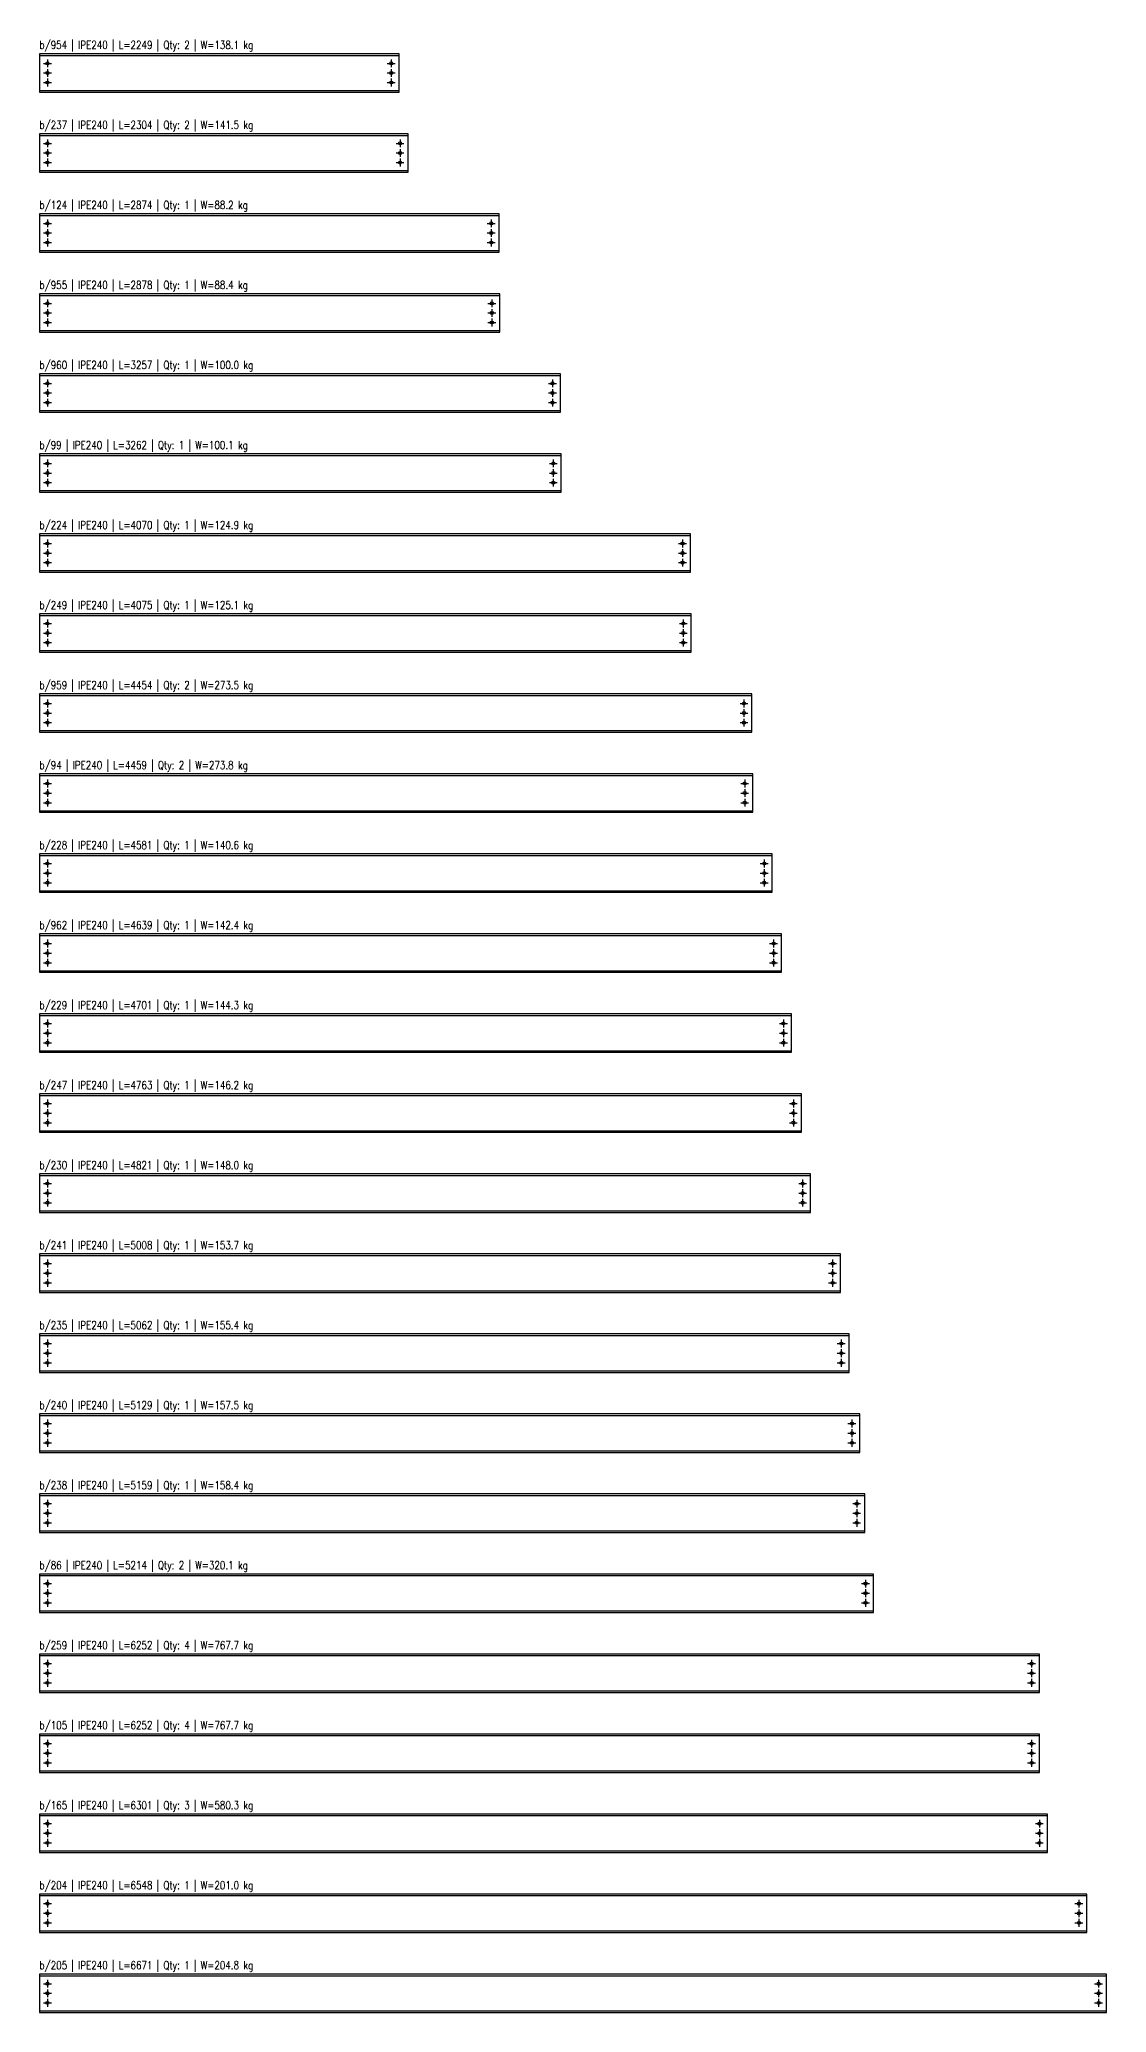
# Model space of a CAD drawing. Header units: millimetres. Extents: x 0 to 32981, y 32989 to 58006.
# Drawn here: x 26310 to 32981, y 32989 to 45318 of the extents above; entities that cross this region are included whole.
import ezdxf
from ezdxf.enums import TextEntityAlignment as Align

# ---------------------------------------------------------------- set-up
doc = ezdxf.new("R2010")
doc.units = ezdxf.units.MM
doc.header["$LTSCALE"] = 1000
for name, color, linetype in [('IPE240', 1, 'Continuous'), ('perforaciones', 3, 'Continuous'), ('TXT_GEN', 3, 'Continuous')]:
    doc.layers.add(name, color=color, linetype=linetype)
doc.styles.add('CNI_COTAS', font='romans.shx', dxfattribs={"width": 0.8})

# ---------------------------------------------------------------- blocks, each defined once
blk = doc.blocks.new('D19')
at = {"layer": 'perforaciones', "linetype": 'ByBlock'}
for p, q in [((-24.5, 0), (24.5, 0)), ((0, 24.5), (0, -24.5))]:
    blk.add_line(p, q, dxfattribs=at)
blk.add_circle((0, 0), 9.5, dxfattribs=at)

msp = doc.modelspace()

# ---------------------------------------------------------------- linework, layer by layer
at = {"layer": 'IPE240'}
for p, q in [((26310, 45219), (28559, 45219)), ((26310, 44999), (28559, 44999)), ((26310, 44719), (28614, 44719)), ((26310, 44499), (28614, 44499)), ((26310, 44219), (29184, 44219)), ((26310, 43999), (29184, 43999)), ((26310, 43719), (29188, 43719)), ((26310, 43499), (29188, 43499)), ((26310, 43219), (29567, 43219)), ((26310, 42999), (29567, 42999)), ((26310, 42719), (29572, 42719)), ((26310, 42499), (29572, 42499)), ((26310, 42219), (30380, 42219)), ((26310, 41999), (30380, 41999)), ((26310, 41719), (30385, 41719)), ((26310, 41499), (30385, 41499)), ((26310, 41219), (30764, 41219)), ((26310, 40999), (30764, 40999)), ((26310, 40719), (30769, 40719)), ((26310, 40499), (30769, 40499)), ((26310, 40219), (30891, 40219)), ((26310, 39999), (30891, 39999)), ((26310, 39719), (30949, 39719)), ((26310, 39499), (30949, 39499)), ((26310, 39219), (31011, 39219)), ((26310, 38999), (31011, 38999)), ((26310, 38719), (31073, 38719)), ((26310, 38499), (31073, 38499)), ((26310, 38219), (31131, 38219)), ((26310, 37999), (31131, 37999)), ((26310, 37719), (31318, 37719)), ((26310, 37499), (31318, 37499)), ((26310, 37219), (31372, 37219)), ((26310, 36999), (31372, 36999)), ((26310, 36719), (31439, 36719)), ((26310, 36499), (31439, 36499)), ((26310, 36219), (31469, 36219)), ((26310, 35999), (31469, 35999)), ((26310, 35719), (31524, 35719)), ((26310, 35499), (31524, 35499)), ((26310, 35219), (32562, 35219)), ((26310, 34999), (32562, 34999)), ((26310, 34719), (32562, 34719)), ((26310, 34499), (32562, 34499)), ((26310, 34219), (32611, 34219)), ((26310, 33999), (32611, 33999)), ((26310, 33719), (32858, 33719)), ((26310, 33499), (32858, 33499)), ((26310, 33219), (32981, 33219)), ((26310, 32999), (32981, 32999))]:
    msp.add_line(p, q, dxfattribs=at)
for points in [[(26310, 44989), (28559, 44989), (28559, 45229), (26310, 45229)], [(26310, 44489), (28614, 44489), (28614, 44729), (26310, 44729)], [(26310, 43989), (29184, 43989), (29184, 44229), (26310, 44229)], [(26310, 43489), (29188, 43489), (29188, 43729), (26310, 43729)], [(26310, 42989), (29567, 42989), (29567, 43229), (26310, 43229)], [(26310, 42489), (29572, 42489), (29572, 42729), (26310, 42729)], [(26310, 41989), (30380, 41989), (30380, 42229), (26310, 42229)], [(26310, 41489), (30385, 41489), (30385, 41729), (26310, 41729)], [(26310, 40989), (30764, 40989), (30764, 41229), (26310, 41229)], [(26310, 40489), (30769, 40489), (30769, 40729), (26310, 40729)], [(26310, 39989), (30891, 39989), (30891, 40229), (26310, 40229)], [(26310, 39489), (30949, 39489), (30949, 39729), (26310, 39729)], [(26310, 38989), (31011, 38989), (31011, 39229), (26310, 39229)], [(26310, 38489), (31073, 38489), (31073, 38729), (26310, 38729)], [(26310, 37989), (31131, 37989), (31131, 38229), (26310, 38229)], [(26310, 37489), (31318, 37489), (31318, 37729), (26310, 37729)], [(26310, 36989), (31372, 36989), (31372, 37229), (26310, 37229)], [(26310, 36489), (31439, 36489), (31439, 36729), (26310, 36729)], [(26310, 35989), (31469, 35989), (31469, 36229), (26310, 36229)], [(26310, 35489), (31524, 35489), (31524, 35729), (26310, 35729)], [(26310, 34989), (32562, 34989), (32562, 35229), (26310, 35229)], [(26310, 34489), (32562, 34489), (32562, 34729), (26310, 34729)], [(26310, 33989), (32611, 33989), (32611, 34229), (26310, 34229)], [(26310, 33489), (32858, 33489), (32858, 33729), (26310, 33729)], [(26310, 32989), (32981, 32989), (32981, 33229), (26310, 33229)]]:
    msp.add_lwpolyline(points, close=True, dxfattribs=at)

# ---------------------------------------------------------------- block references
for p in [(26360, 45169), (26360, 45109), (28509, 45169), (28509, 45109), (26360, 45049), (28509, 45049), (26360, 44669), (26360, 44609), (28564, 44669), (28564, 44609), (26360, 44549), (28564, 44549), (26360, 44169), (29134, 44169), (26360, 44109), (26360, 44049), (29134, 44109), (29134, 44049), (26360, 43669), (29138, 43669), (26360, 43609), (26360, 43549), (29138, 43609), (29138, 43549), (26360, 43169), (29517, 43169), (26360, 43109), (26360, 43049), (29517, 43109), (29517, 43049), (26360, 42669), (29522, 42669), (26360, 42609), (26360, 42549), (29522, 42609), (29522, 42549), (26360, 42169), (30330, 42169), (26360, 42109), (26360, 42049), (30330, 42109), (30330, 42049), (26360, 41669), (30335, 41669), (26360, 41609), (26360, 41549), (30335, 41609), (30335, 41549), (26360, 41169), (30714, 41169), (26360, 41109), (26360, 41049), (30714, 41109), (30714, 41049), (26360, 40669), (30719, 40669), (26360, 40609), (26360, 40549), (30719, 40609), (30719, 40549), (26360, 40169), (26360, 40109), (26360, 40049), (30841, 40169), (30841, 40109), (30841, 40049), (26360, 39669), (26360, 39609), (30899, 39669), (30899, 39609), (26360, 39549), (30899, 39549), (26360, 39169), (26360, 39109), (30961, 39169), (30961, 39109), (26360, 39049), (30961, 39049), (26360, 38669), (26360, 38609), (31023, 38669), (31023, 38609), (26360, 38549), (31023, 38549), (26360, 38169), (26360, 38109), (31081, 38169), (31081, 38109), (26360, 38049), (31081, 38049), (26360, 37669), (26360, 37609), (31268, 37669), (31268, 37609), (26360, 37549), (31268, 37549), (26360, 37169), (26360, 37109), (31322, 37169), (31322, 37109), (26360, 37049), (31322, 37049), (26360, 36669), (26360, 36609), (31389, 36669), (31389, 36609), (26360, 36549), (31389, 36549), (26360, 36169), (26360, 36109), (31419, 36169), (31419, 36109), (26360, 36049), (31419, 36049), (26360, 35669), (26360, 35609), (31474, 35669), (31474, 35609), (26360, 35549), (31474, 35549), (26360, 35169), (32512, 35169), (26360, 35109), (26360, 35049), (32512, 35109), (32512, 35049), (26360, 34669), (32512, 34669), (26360, 34609), (26360, 34549), (32512, 34609), (32512, 34549), (26360, 34169), (32561, 34169), (26360, 34109), (26360, 34049), (32561, 34109), (32561, 34049), (26360, 33669), (32808, 33669), (26360, 33609), (26360, 33549), (32808, 33609), (32808, 33549), (26360, 33169), (32931, 33169), (26360, 33109), (26360, 33049), (32931, 33109), (32931, 33049)]:
    msp.add_blockref('D19', p, dxfattribs=at)

# ---------------------------------------------------------------- texts
at = {"layer": 'TXT_GEN', "style": 'CNI_COTAS', "width": 0.8}
for s, p in [('b/954 | IPE240 | L=2249 | Qty: 2 | W=138.1 kg', (26310, 45244)), ('b/237 | IPE240 | L=2304 | Qty: 2 | W=141.5 kg', (26310, 44744)), ('b/124 | IPE240 | L=2874 | Qty: 1 | W=88.2 kg', (26310, 44244)), ('b/955 | IPE240 | L=2878 | Qty: 1 | W=88.4 kg', (26310, 43744)), ('b/960 | IPE240 | L=3257 | Qty: 1 | W=100.0 kg', (26310, 43244)), ('b/99 | IPE240 | L=3262 | Qty: 1 | W=100.1 kg', (26310, 42744)), ('b/224 | IPE240 | L=4070 | Qty: 1 | W=124.9 kg', (26310, 42244)), ('b/249 | IPE240 | L=4075 | Qty: 1 | W=125.1 kg', (26310, 41744)), ('b/959 | IPE240 | L=4454 | Qty: 2 | W=273.5 kg', (26310, 41244)), ('b/94 | IPE240 | L=4459 | Qty: 2 | W=273.8 kg', (26310, 40744)), ('b/228 | IPE240 | L=4581 | Qty: 1 | W=140.6 kg', (26310, 40244)), ('b/962 | IPE240 | L=4639 | Qty: 1 | W=142.4 kg', (26310, 39744)), ('b/229 | IPE240 | L=4701 | Qty: 1 | W=144.3 kg', (26310, 39244)), ('b/247 | IPE240 | L=4763 | Qty: 1 | W=146.2 kg', (26310, 38744)), ('b/230 | IPE240 | L=4821 | Qty: 1 | W=148.0 kg', (26310, 38244)), ('b/241 | IPE240 | L=5008 | Qty: 1 | W=153.7 kg', (26310, 37744)), ('b/235 | IPE240 | L=5062 | Qty: 1 | W=155.4 kg', (26310, 37244)), ('b/240 | IPE240 | L=5129 | Qty: 1 | W=157.5 kg', (26310, 36744)), ('b/238 | IPE240 | L=5159 | Qty: 1 | W=158.4 kg', (26310, 36244)), ('b/86 | IPE240 | L=5214 | Qty: 2 | W=320.1 kg', (26310, 35744)), ('b/259 | IPE240 | L=6252 | Qty: 4 | W=767.7 kg', (26310, 35244)), ('b/105 | IPE240 | L=6252 | Qty: 4 | W=767.7 kg', (26310, 34744)), ('b/165 | IPE240 | L=6301 | Qty: 3 | W=580.3 kg', (26310, 34244)), ('b/204 | IPE240 | L=6548 | Qty: 1 | W=201.0 kg', (26310, 33744)), ('b/205 | IPE240 | L=6671 | Qty: 1 | W=204.8 kg', (26310, 33244))]:
    msp.add_text(s, height=50, dxfattribs=at).set_placement(p, align=Align.BOTTOM_LEFT)

doc.saveas('drawing.dxf')
